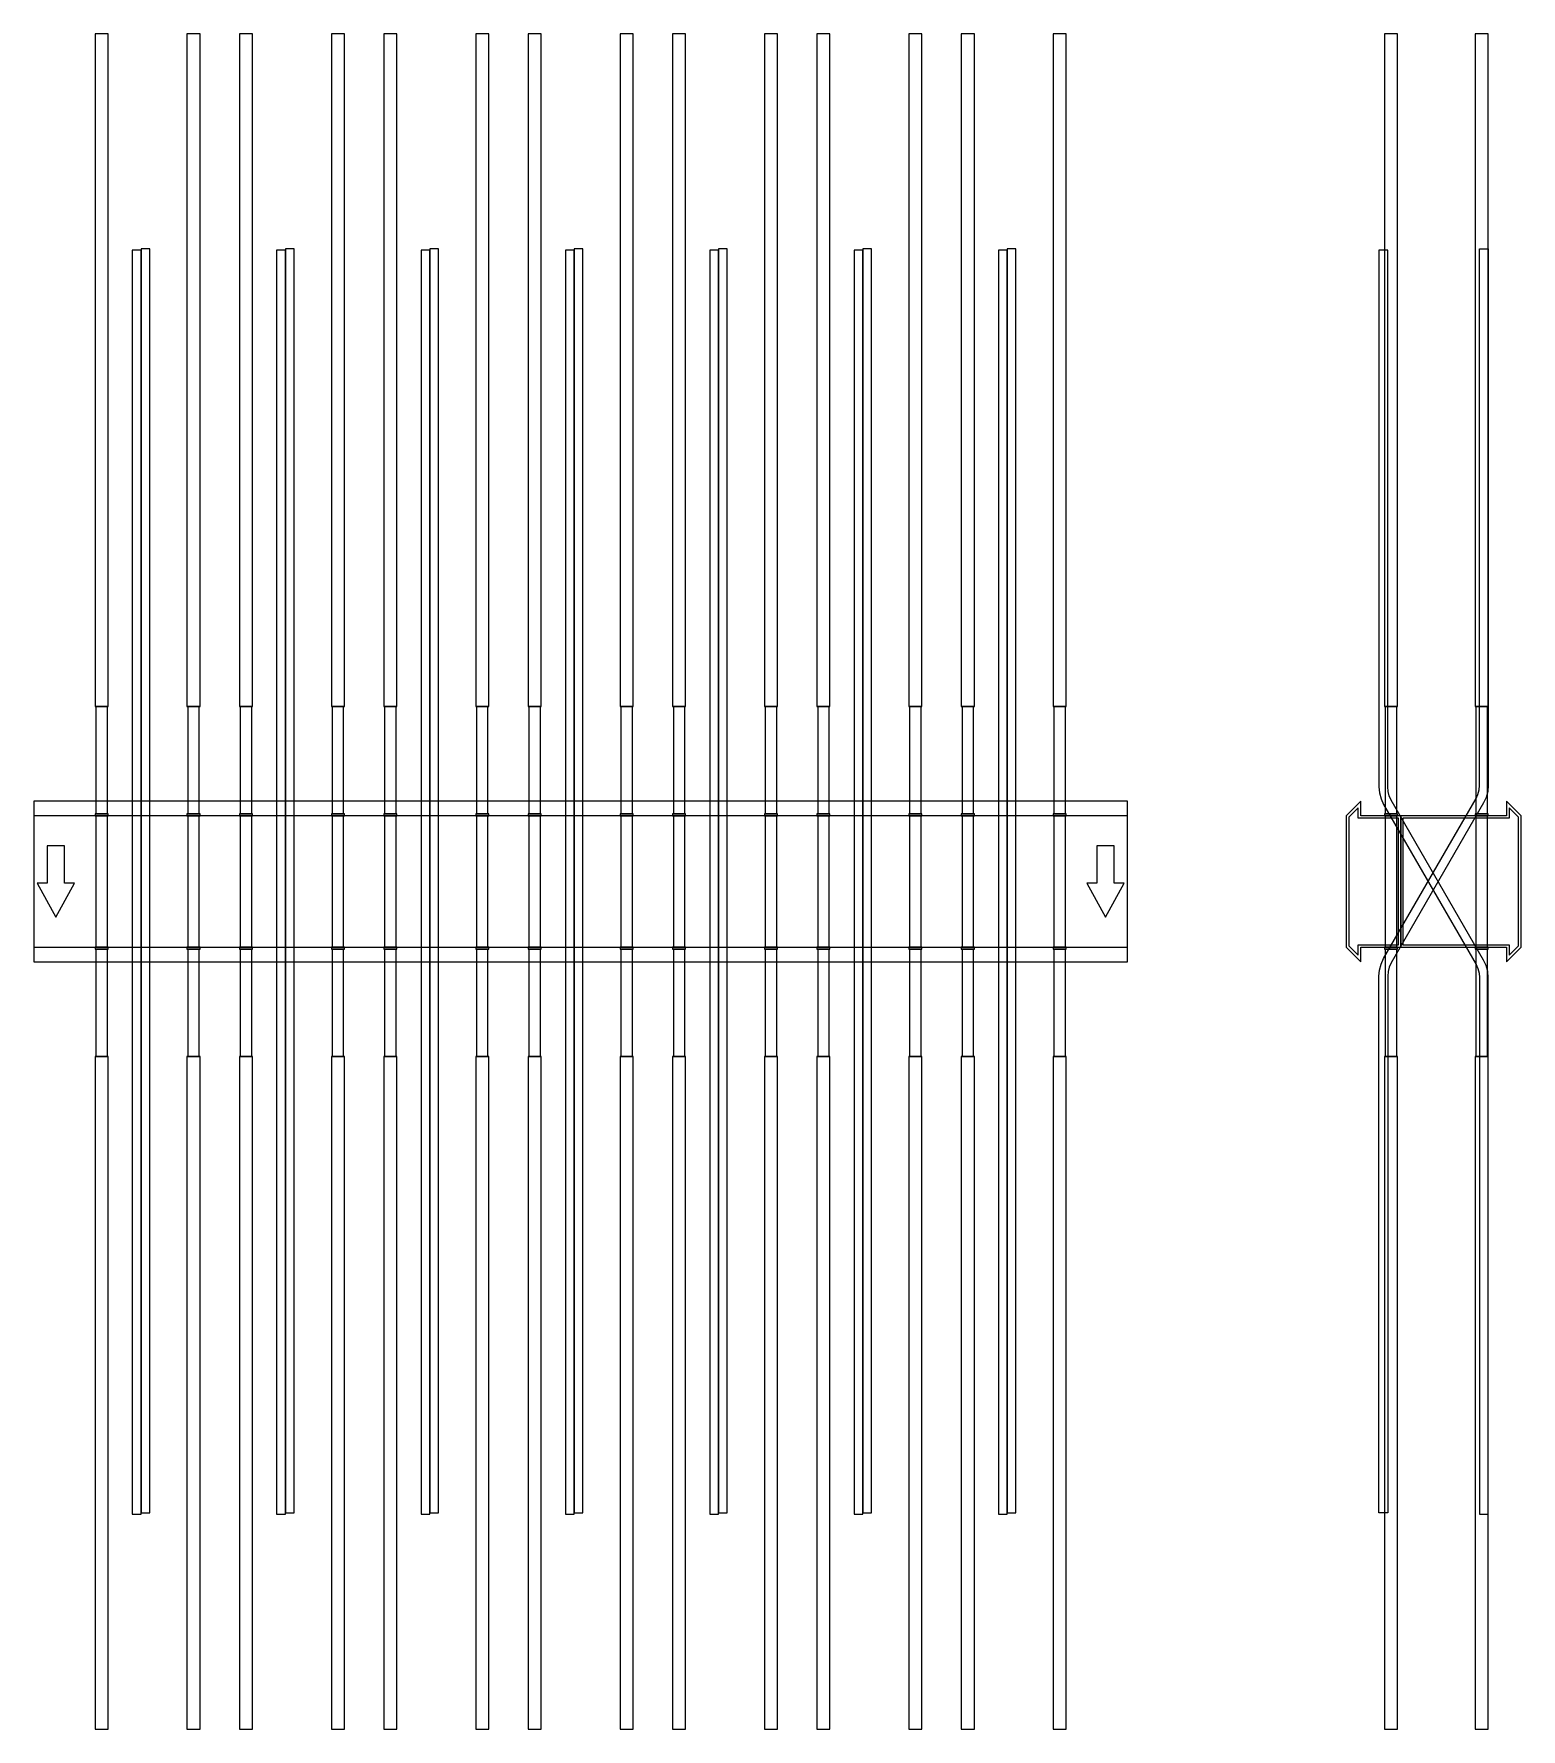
# Model space of a CAD drawing. Extents: x 0 to 1360, y -775 to 775.
import ezdxf

# ---------------------------------------------------------------- set-up
doc = ezdxf.new("R2010")
doc.units = 0
doc.layers.add('Halfen', color=7, linetype='CONTINUOUS')

msp = doc.modelspace()

# ---------------------------------------------------------------- linework, layer by layer
at = {"layer": 'Halfen', "color": 7}
for points in [[(68, 160), (68, 775), (56, 775), (56, 160)], [(152, 160), (152, 775), (140, 775), (140, 160)], [(200, 160), (200, 775), (188, 775), (188, 160)], [(284, 160), (284, 775), (272, 775), (272, 160)], [(332, 160), (332, 775), (320, 775), (320, 160)], [(416, 160), (416, 775), (404, 775), (404, 160)], [(464, 160), (464, 775), (452, 775), (452, 160)], [(548, 160), (548, 775), (536, 775), (536, 160)], [(596, 160), (596, 775), (584, 775), (584, 160)], [(680, 160), (680, 775), (668, 775), (668, 160)], [(728, 160), (728, 775), (716, 775), (716, 160)], [(812, 160), (812, 775), (800, 775), (800, 160)], [(860, 160), (860, 775), (848, 775), (848, 160)], [(944, 160), (944, 775), (932, 775), (932, 160)], [(1247, 160), (1247, 775), (1235, 775), (1235, 160)], [(1330, 160), (1330, 775), (1318, 775), (1318, 160)], [(98, -578.609), (98, 577.25), (90, 577.25), (90, -578.609)], [(106, -577.251), (106, 578.609), (98, 578.609), (98, -577.251)], [(230, -578.609), (230, 577.25), (222, 577.25), (222, -578.609)], [(238, -577.251), (238, 578.609), (230, 578.609), (230, -577.251)], [(362, -578.609), (362, 577.25), (354, 577.25), (354, -578.609)], [(370, -577.251), (370, 578.609), (362, 578.609), (362, -577.251)], [(494, -578.609), (494, 577.25), (486, 577.25), (486, -578.609)], [(502, -577.251), (502, 578.609), (494, 578.609), (494, -577.251)], [(626, -578.609), (626, 577.25), (618, 577.25), (618, -578.609)], [(634, -577.251), (634, 578.609), (626, 578.609), (626, -577.251)], [(758, -578.609), (758, 577.25), (750, 577.25), (750, -578.609)], [(766, -577.251), (766, 578.609), (758, 578.609), (758, -577.251)], [(890, -578.609), (890, 577.25), (882, 577.25), (882, -578.609)], [(898, -577.251), (898, 578.609), (890, 578.609), (890, -577.251)], [(1230, -577.251), (1230, -86.497), (1230.486, -80.941), (1231.93, -75.553), (1234.287, -70.497), (1318.785, 75.856), (1320.553, 79.648), (1321.635, 83.689), (1322, 87.856), (1322, 578.609), (1330, 578.609), (1330, 87.856), (1329.514, 82.3), (1328.07, 76.912), (1325.713, 71.856), (1241.215, -74.497), (1239.447, -78.289), (1238.365, -82.33), (1238, -86.497), (1238, -577.251)], [(1330, -578.609), (1330, -87.856), (1329.514, -82.3), (1328.07, -76.912), (1325.713, -71.856), (1241.215, 74.497), (1239.447, 78.289), (1238.365, 82.33), (1238, 86.497), (1238, 577.25), (1230, 577.25), (1230, 86.497), (1230.486, 80.941), (1231.93, 75.553), (1234.287, 70.497), (1318.785, -75.856), (1320.553, -79.648), (1321.635, -83.689), (1322, -87.856), (1322, -578.609)], [(67.25, 62), (67.25, 160), (56.75, 160), (56.75, 62)], [(151.25, 62), (151.25, 160), (140.75, 160), (140.75, 62)], [(199.25, 62), (199.25, 160), (188.75, 160), (188.75, 62)], [(283.25, 62), (283.25, 160), (272.75, 160), (272.75, 62)], [(331.25, 62), (331.25, 160), (320.75, 160), (320.75, 62)], [(415.25, 62), (415.25, 160), (404.75, 160), (404.75, 62)], [(463.25, 62), (463.25, 160), (452.75, 160), (452.75, 62)], [(547.25, 62), (547.25, 160), (536.75, 160), (536.75, 62)], [(595.25, 62), (595.25, 160), (584.75, 160), (584.75, 62)], [(679.25, 62), (679.25, 160), (668.75, 160), (668.75, 62)], [(727.25, 62), (727.25, 160), (716.75, 160), (716.75, 62)], [(811.25, 62), (811.25, 160), (800.75, 160), (800.75, 62)], [(859.25, 62), (859.25, 160), (848.75, 160), (848.75, 62)], [(943.25, 62), (943.25, 160), (932.75, 160), (932.75, 62)], [(1246.25, 62), (1246.25, 160), (1235.75, 160), (1235.75, 62)], [(1329.25, 62), (1329.25, 160), (1318.75, 160), (1318.75, 62)], [(0, -73.5), (1000, -73.5), (1000, 73.5), (0, 73.5)], [(68, 60), (68, 62), (56, 62), (56, 60)], [(152, 60), (152, 62), (140, 62), (140, 60)], [(200, 60), (200, 62), (188, 62), (188, 60)], [(284, 60), (284, 62), (272, 62), (272, 60)], [(332, 60), (332, 62), (320, 62), (320, 60)], [(416, 60), (416, 62), (404, 62), (404, 60)], [(464, 60), (464, 62), (452, 62), (452, 60)], [(548, 60), (548, 62), (536, 62), (536, 60)], [(596, 60), (596, 62), (584, 62), (584, 60)], [(680, 60), (680, 62), (668, 62), (668, 60)], [(728, 60), (728, 62), (716, 62), (716, 60)], [(812, 60), (812, 62), (800, 62), (800, 60)], [(860, 60), (860, 62), (848, 62), (848, 60)], [(944, 60), (944, 62), (932, 62), (932, 60)], [(1250, -60), (1250, 60), (1213.5, 60), (1213.5, 73.5), (1200, 60), (1200, -60), (1213.5, -73.5), (1213.5, -60)], [(1248, -58), (1248, 58), (1211, 58), (1211, 67.25), (1202.5, 58.75), (1202.5, -58.75), (1211, -67.25), (1211, -58)], [(1247, 60), (1247, 62), (1235, 62), (1235, 60)], [(1360, -60), (1360, 60), (1346.5, 73.5), (1346.5, 60), (1250, 60), (1250, -60), (1346.5, -60), (1346.5, -73.5)], [(1357.5, -58.75), (1357.5, 58.75), (1349, 67.25), (1349, 58), (1252, 58), (1252, -58), (1349, -58), (1349, -67.25)], [(1330, 60), (1330, 62), (1318, 62), (1318, 60)], [(0, -60), (1000, -60), (1000, 60), (0, 60)], [(67.25, -60), (67.25, 60), (56.75, 60), (56.75, -60)], [(151.25, -60), (151.25, 60), (140.75, 60), (140.75, -60)], [(199.25, -60), (199.25, 60), (188.75, 60), (188.75, -60)], [(283.25, -60), (283.25, 60), (272.75, 60), (272.75, -60)], [(331.25, -60), (331.25, 60), (320.75, 60), (320.75, -60)], [(415.25, -60), (415.25, 60), (404.75, 60), (404.75, -60)], [(463.25, -60), (463.25, 60), (452.75, 60), (452.75, -60)], [(547.25, -60), (547.25, 60), (536.75, 60), (536.75, -60)], [(595.25, -60), (595.25, 60), (584.75, 60), (584.75, -60)], [(679.25, -60), (679.25, 60), (668.75, 60), (668.75, -60)], [(727.25, -60), (727.25, 60), (716.75, 60), (716.75, -60)], [(811.25, -60), (811.25, 60), (800.75, 60), (800.75, -60)], [(859.25, -60), (859.25, 60), (848.75, 60), (848.75, -60)], [(943.25, -60), (943.25, 60), (932.75, 60), (932.75, -60)], [(1246.25, -60), (1246.25, 60), (1235.75, 60), (1235.75, -60)], [(1329.25, -60), (1329.25, 60), (1318.75, 60), (1318.75, -60)], [(20, -32.5), (37, -1.5), (28, -1.5), (28, 32.5), (12, 32.5), (12, -1.5), (3, -1.5)], [(980, -32.5), (997, -1.5), (988, -1.5), (988, 32.5), (972, 32.5), (972, -1.5), (963, -1.5)], [(68, -62), (68, -60), (56, -60), (56, -62)], [(67.25, -160), (67.25, -62), (56.75, -62), (56.75, -160)], [(152, -62), (152, -60), (140, -60), (140, -62)], [(151.25, -160), (151.25, -62), (140.75, -62), (140.75, -160)], [(200, -62), (200, -60), (188, -60), (188, -62)], [(199.25, -160), (199.25, -62), (188.75, -62), (188.75, -160)], [(284, -62), (284, -60), (272, -60), (272, -62)], [(283.25, -160), (283.25, -62), (272.75, -62), (272.75, -160)], [(332, -62), (332, -60), (320, -60), (320, -62)], [(331.25, -160), (331.25, -62), (320.75, -62), (320.75, -160)], [(416, -62), (416, -60), (404, -60), (404, -62)], [(415.25, -160), (415.25, -62), (404.75, -62), (404.75, -160)], [(464, -62), (464, -60), (452, -60), (452, -62)], [(463.25, -160), (463.25, -62), (452.75, -62), (452.75, -160)], [(548, -62), (548, -60), (536, -60), (536, -62)], [(547.25, -160), (547.25, -62), (536.75, -62), (536.75, -160)], [(596, -62), (596, -60), (584, -60), (584, -62)], [(595.25, -160), (595.25, -62), (584.75, -62), (584.75, -160)], [(680, -62), (680, -60), (668, -60), (668, -62)], [(679.25, -160), (679.25, -62), (668.75, -62), (668.75, -160)], [(728, -62), (728, -60), (716, -60), (716, -62)], [(727.25, -160), (727.25, -62), (716.75, -62), (716.75, -160)], [(812, -62), (812, -60), (800, -60), (800, -62)], [(811.25, -160), (811.25, -62), (800.75, -62), (800.75, -160)], [(860, -62), (860, -60), (848, -60), (848, -62)], [(859.25, -160), (859.25, -62), (848.75, -62), (848.75, -160)], [(944, -62), (944, -60), (932, -60), (932, -62)], [(943.25, -160), (943.25, -62), (932.75, -62), (932.75, -160)], [(1247, -62), (1247, -60), (1235, -60), (1235, -62)], [(1246.25, -160), (1246.25, -62), (1235.75, -62), (1235.75, -160)], [(1330, -62), (1330, -60), (1318, -60), (1318, -62)], [(1329.25, -160), (1329.25, -62), (1318.75, -62), (1318.75, -160)], [(68, -775), (68, -160), (56, -160), (56, -775)], [(152, -775), (152, -160), (140, -160), (140, -775)], [(200, -775), (200, -160), (188, -160), (188, -775)], [(284, -775), (284, -160), (272, -160), (272, -775)], [(332, -775), (332, -160), (320, -160), (320, -775)], [(416, -775), (416, -160), (404, -160), (404, -775)], [(464, -775), (464, -160), (452, -160), (452, -775)], [(548, -775), (548, -160), (536, -160), (536, -775)], [(596, -775), (596, -160), (584, -160), (584, -775)], [(680, -775), (680, -160), (668, -160), (668, -775)], [(728, -775), (728, -160), (716, -160), (716, -775)], [(812, -775), (812, -160), (800, -160), (800, -775)], [(860, -775), (860, -160), (848, -160), (848, -775)], [(944, -775), (944, -160), (932, -160), (932, -775)], [(1247, -775), (1247, -160), (1235, -160), (1235, -775)], [(1330, -775), (1330, -160), (1318, -160), (1318, -775)]]:
    msp.add_lwpolyline(points, close=True, dxfattribs=at)

doc.saveas('drawing.dxf')
